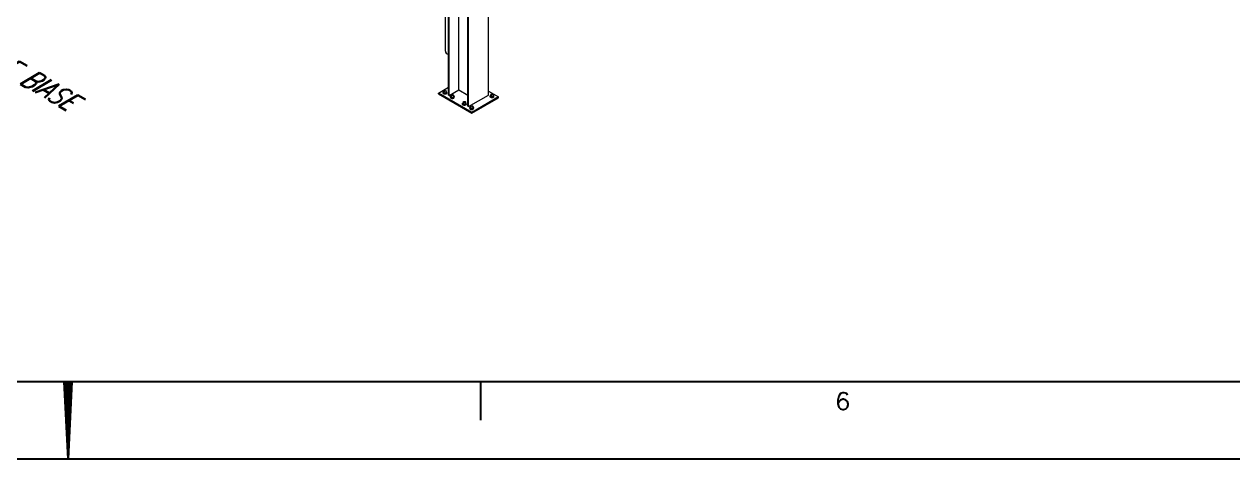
# Model space of a CAD drawing. Header units: millimetres. Extents: x -312439 to 477422, y -331570 to 212570.
# Drawn here: x 409601 to 417441, y 84213 to 87034 of the extents above; entities that cross this region are included whole.
import ezdxf

# ---------------------------------------------------------------- set-up
doc = ezdxf.new("R2010")
doc.units = ezdxf.units.MM
doc.layers.add('ARCONDTEXTO', color=4, linetype='Continuous')
doc.layers.add('FORMATO A1', color=1, linetype='Continuous')
doc.styles.add('ROMANS', font='romans.shx', dxfattribs={"height": 187.5})

# ---------------------------------------------------------------- blocks, each defined once
blk = doc.blocks.new('A$C2D342850')
at = {"layer": 'FORMATO A1', "color": 2, "linetype": 'Continuous'}
blk.add_line((83100, -58400), (2500, -58400), dxfattribs=at)
at = {"layer": 'FORMATO A1', "color": 1, "linetype": 'Continuous'}
for p, q in [((47150, -59400), (47099.5, -58400)), ((47105, -58400), (47105, -58508.91)), ((47114, -58400), (47114, -58687.13)), ((47123, -58400), (47123, -58865.35)), ((47132, -58400), (47132, -59043.56)), ((47141, -58400), (47141, -59221.78)), ((47150, -58400), (47150, -59400)), ((47200.5, -58400), (47150, -59400)), ((47159, -58400), (47159, -59221.78)), ((47168, -58400), (47168, -59043.56)), ((47177, -58400), (47177, -58865.35)), ((47186, -58400), (47186, -58687.13)), ((47195, -58400), (47195, -58508.91)), ((52500, -58400), (52500, -58900)), ((0, -59400), (84100, -59400))]:
    blk.add_line(p, q, dxfattribs=at)
blk.add_lwpolyline([(57262.7, -58574.37), (57252.39, -58553.75), (57221.45, -58543.44), (57200.83, -58543.44), (57169.89, -58553.75), (57149.26, -58584.69), (57138.95, -58636.25), (57138.95, -58687.81), (57149.26, -58729.06), (57169.89, -58749.69), (57200.83, -58760), (57211.14, -58760), (57242.08, -58749.69), (57262.7, -58729.06), (57273.01, -58698.12), (57273.01, -58687.81), (57262.7, -58656.87), (57242.08, -58636.25), (57211.14, -58625.94), (57200.83, -58625.94), (57169.89, -58636.25), (57149.26, -58656.87), (57138.95, -58687.81)], dxfattribs=at)

msp = doc.modelspace()

# ---------------------------------------------------------------- linework, layer by layer
at = {"color": 0, "linetype": 'Continuous', "lineweight": 0, "extrusion": (1.25969e-16, 0.816497, 0.57735)}
for p, q in [((412333.303, 86858.459), (412333.303, 88786.142)), ((412353.214, 86574.265), (412353.214, 88737)), ((412357.545, 86571.765), (412357.545, 88734.5)), ((412420.34, 86608.02), (412420.34, 88735.892)), ((412613.055, 86574.265), (412613.055, 88702.183)), ((412478.804, 86501.756), (412478.804, 88664.491)), ((412483.135, 86499.256), (412483.135, 88661.991)), ((412288.254, 86586.767), (412353.214, 86624.272)), ((412288.254, 86581.766), (412288.254, 86586.767)), ((412504.788, 86461.751), (412288.254, 86586.767)), ((412288.254, 86581.766), (412504.788, 86456.751)), ((412318.491, 86588.646), (412318.491, 86593.061)), ((412321.741, 86581.644), (412321.741, 86586.059)), ((412323.815, 86591.977), (412323.815, 86601.606)), ((412333.868, 86579.768), (412333.868, 86584.183)), ((412337.423, 86591.977), (412337.423, 86601.606)), ((412342.746, 86584.893), (412342.746, 86589.308)), ((412353.214, 86574.265), (412357.545, 86571.765)), ((412357.545, 86571.765), (412420.34, 86608.02)), ((412365.702, 86561.389), (412365.702, 86565.804)), ((412368.952, 86554.387), (412368.952, 86558.802)), ((412371.025, 86574.349), (412371.025, 86564.72)), ((412381.079, 86552.511), (412381.079, 86556.926)), ((412384.634, 86574.349), (412384.634, 86564.72)), ((412389.957, 86557.636), (412389.957, 86562.051)), ((412420.34, 86608.02), (412478.804, 86574.265)), ((412483.135, 86499.256), (412613.055, 86574.265)), ((412678.015, 86561.764), (412504.788, 86461.751)), ((412613.055, 86599.269), (412678.015, 86561.764)), ((412623.523, 86565.223), (412623.523, 86569.638)), ((412626.772, 86558.221), (412626.772, 86562.636)), ((412628.846, 86568.555), (412628.846, 86578.184)), ((412638.9, 86556.345), (412638.9, 86560.76)), ((412642.454, 86568.555), (412642.454, 86578.184)), ((412647.778, 86561.471), (412647.778, 86565.886)), ((412678.015, 86556.763), (412678.015, 86561.764)), ((412444.081, 86516.137), (412444.081, 86520.551)), ((412447.331, 86509.135), (412447.331, 86513.55)), ((412449.404, 86519.468), (412449.404, 86529.097)), ((412459.458, 86507.259), (412459.458, 86511.674)), ((412463.013, 86519.468), (412463.013, 86529.097)), ((412468.336, 86512.384), (412468.336, 86516.799)), ((412478.804, 86501.756), (412483.135, 86499.256)), ((412491.292, 86488.88), (412491.292, 86493.294)), ((412494.541, 86481.878), (412494.541, 86486.293)), ((412496.615, 86501.84), (412496.615, 86492.211)), ((412504.788, 86456.751), (412678.015, 86556.763)), ((412506.669, 86480.002), (412506.669, 86484.416)), ((412510.223, 86501.84), (412510.223, 86492.211)), ((412515.546, 86485.127), (412515.546, 86489.542)), ((412504.788, 86456.751), (412504.788, 86461.751))]:
    msp.add_line(p, q, dxfattribs=at)
at = {"color": 0, "linetype": 'Continuous', "lineweight": 0}
for centre, major_axis, start_param, end_param in [((412376.573, 86858.459), (43.27, 0), 3.14159265, 4.14213956), ((412330.619, 86591.977), (-10.873, 0), 5.49778714, 6.54498469), ((412330.619, 86591.977), (-10.873, 0), 0.26179939, 1.30899694), ((412330.619, 86591.977), (-10.873, 0), 5.38853468, 5.49778714), ((412330.619, 86591.977), (6.804, 0), 3.14159265, 6.28318531), ((412330.619, 86591.977), (-10.873, 0), 1.30899694, 2.35619449), ((412330.619, 86591.977), (-10.873, 0), 3.40339204, 4.03624328), ((412330.619, 86591.977), (-10.873, 0), 2.35619449, 3.40339204), ((412377.829, 86564.72), (-10.873, 0), 5.49778714, 6.54498469), ((412377.829, 86564.72), (-10.873, 0), 0.26179939, 1.30899694), ((412377.829, 86564.72), (-10.873, 0), 5.38853468, 5.49778714), ((412377.829, 86564.72), (6.804, 0), 3.14159265, 5.49778714), ((412377.829, 86564.72), (-10.873, 0), 1.30899694, 2.35619449), ((412377.829, 86564.72), (6.804, 0), 5.49778714, 6.28318531), ((412377.829, 86564.72), (-10.873, 0), 3.40339204, 4.03624328), ((412377.829, 86564.72), (-10.873, 0), 2.35619449, 3.40339204), ((412635.65, 86568.555), (10.873, 0), 2.35619449, 3.40339204), ((412635.65, 86568.555), (10.873, 0), 3.40339204, 4.45058959), ((412635.65, 86568.555), (10.873, 0), 2.24694203, 2.35619449), ((412635.65, 86568.555), (-6.804, 0), 0, 2.35619449), ((412635.65, 86568.555), (10.873, 0), 4.45058959, 5.49778714), ((412635.65, 86568.555), (-6.804, 0), 2.35619449, 3.14159265), ((412635.65, 86568.555), (10.873, 0), 0.26179939, 0.89465062), ((412635.65, 86568.555), (10.873, 0), 5.49778714, 6.54498469), ((412456.208, 86519.468), (-10.873, 0), 5.49778714, 6.54498469), ((412456.208, 86519.468), (-10.873, 0), 0.26179939, 1.30899694), ((412456.208, 86519.468), (-10.873, 0), 5.38853468, 5.49778714), ((412456.208, 86519.468), (6.804, 0), 3.14159265, 6.28318531), ((412456.208, 86519.468), (-10.873, 0), 1.30899694, 2.35619449), ((412456.208, 86519.468), (-10.873, 0), 3.40339204, 4.03624328), ((412456.208, 86519.468), (-10.873, 0), 2.35619449, 3.40339204), ((412503.419, 86492.211), (-10.873, 0), 5.49778714, 6.54498469), ((412503.419, 86492.211), (-10.873, 0), 0.26179939, 1.30899694), ((412503.419, 86492.211), (-10.873, 0), 5.38853468, 5.49778714), ((412503.419, 86492.211), (6.804, 0), 3.14159265, 5.49778714), ((412503.419, 86492.211), (-10.873, 0), 1.30899694, 2.35619449), ((412503.419, 86492.211), (6.804, 0), 5.49778714, 6.28318531), ((412503.419, 86492.211), (-10.873, 0), 3.40339204, 4.03624328), ((412503.419, 86492.211), (-10.873, 0), 2.35619449, 3.40339204)]:
    msp.add_ellipse(centre, major_axis=major_axis, ratio=0.57735027, start_param=start_param, end_param=end_param, dxfattribs=at)
for centre, major_axis in [((412330.619, 86601.606), (-6.804, 0)), ((412377.829, 86574.349), (-6.804, 0)), ((412635.65, 86578.184), (6.804, 0)), ((412456.208, 86529.097), (-6.804, 0)), ((412503.419, 86501.84), (-6.804, 0))]:
    msp.add_ellipse(centre, major_axis=major_axis, ratio=0.57735027, dxfattribs=at)
for points, weights in [([(412322.93, 86596.416), (412320.87, 86595.227), (412318.491, 86593.061)], [1, 1.03795484931, 1]), ([(412318.491, 86593.061), (412319.362, 86591.977), (412320.116, 86590.353)], [1, 1.0379548493, 1]), ([(412320.116, 86584.352), (412319.362, 86585.977), (412318.491, 86588.646)], [1, 1.0379548493, 1]), ([(412320.116, 86590.353), (412320.87, 86588.728), (412321.741, 86586.059)], [1, 1.0379548493, 1]), ([(412321.741, 86581.644), (412320.87, 86582.727), (412320.116, 86584.352)], [1, 1.03795484931, 1]), ([(412321.741, 86586.059), (412324.991, 86586.349), (412327.805, 86585.914)], [1, 1.0379548493, 1]), ([(412327.805, 86579.913), (412324.991, 86580.348), (412321.741, 86581.644)], [1, 1.0379548493, 1]), ([(412323.815, 86596.893), (412323.371, 86596.671), (412322.93, 86596.416)], [1.01249115378, 1.00788270894, 1]), ([(412327.805, 86585.914), (412330.619, 86585.478), (412333.868, 86584.183)], [1, 1.0379548493, 1]), ([(412333.868, 86579.768), (412330.619, 86579.478), (412327.805, 86579.913)], [1, 1.03795484931, 1]), ([(412333.868, 86584.183), (412336.247, 86586.349), (412338.307, 86587.538)], [1, 1.03795484931, 1]), ([(412338.307, 86581.538), (412336.247, 86580.348), (412333.868, 86579.768)], [1, 1.03795484931, 1]), ([(412339.497, 86596.31), (412338.42, 86596.739), (412337.423, 86597.066)], [1, 1.01226104367, 1.01660040172]), ([(412338.307, 86587.538), (412340.367, 86588.728), (412342.746, 86589.308)], [1, 1.03795484931, 1]), ([(412342.746, 86584.893), (412340.367, 86582.727), (412338.307, 86581.538)], [1, 1.03795484931, 1]), ([(412341.122, 86593.602), (412340.367, 86595.227), (412339.497, 86596.31)], [1, 1.0379548493, 1]), ([(412342.746, 86589.308), (412341.876, 86591.977), (412341.122, 86593.602)], [1, 1.0379548493, 1]), ([(412365.702, 86565.804), (412368.081, 86567.97), (412370.141, 86569.159)], [1, 1.03795484931, 1]), ([(412367.327, 86563.096), (412366.573, 86564.72), (412365.702, 86565.804)], [1, 1.0379548493, 1]), ([(412365.702, 86561.389), (412366.573, 86558.72), (412367.327, 86557.095)], [1, 1.03795484931, 1]), ([(412368.952, 86558.802), (412368.081, 86561.471), (412367.327, 86563.096)], [1, 1.0379548493, 1]), ([(412367.327, 86557.095), (412368.081, 86555.47), (412368.952, 86554.387)], [1, 1.0379548493, 1]), ([(412375.015, 86558.657), (412372.201, 86559.092), (412368.952, 86558.802)], [1, 1.0379548493, 1]), ([(412370.141, 86569.159), (412370.582, 86569.414), (412371.025, 86569.636)], [1, 1.00788270894, 1.01249115378]), ([(412381.079, 86556.926), (412377.829, 86558.221), (412375.015, 86558.657)], [1, 1.0379548493, 1]), ([(412385.518, 86560.281), (412383.458, 86559.092), (412381.079, 86556.926)], [1, 1.03795484931, 1]), ([(412384.634, 86569.809), (412385.631, 86569.482), (412386.707, 86569.053)], [1.01660040172, 1.01226104367, 1]), ([(412389.957, 86562.051), (412387.578, 86561.471), (412385.518, 86560.281)], [1, 1.03795484931, 1]), ([(412385.518, 86554.281), (412387.578, 86555.47), (412389.957, 86557.636)], [1, 1.03795484931, 1]), ([(412386.707, 86569.053), (412387.578, 86567.97), (412388.332, 86566.345)], [1, 1.0379548493, 1]), ([(412388.332, 86566.345), (412389.086, 86564.72), (412389.957, 86562.051)], [1, 1.03795484931, 1]), ([(412627.962, 86572.994), (412625.902, 86571.804), (412623.523, 86569.638)], [1, 1.03795484931, 1]), ([(412623.523, 86569.638), (412624.393, 86568.555), (412625.147, 86566.93)], [1, 1.0379548493, 1]), ([(412625.147, 86560.929), (412624.393, 86562.554), (412623.523, 86565.223)], [1, 1.0379548493, 1]), ([(412625.147, 86566.93), (412625.902, 86565.305), (412626.772, 86562.636)], [1, 1.0379548493, 1]), ([(412626.772, 86558.221), (412625.902, 86559.305), (412625.147, 86560.929)], [1, 1.0379548493, 1]), ([(412626.772, 86562.636), (412630.022, 86562.927), (412632.836, 86562.491)], [1, 1.0379548493, 1]), ([(412632.836, 86556.49), (412630.022, 86556.926), (412626.772, 86558.221)], [1, 1.0379548493, 1]), ([(412628.846, 86573.471), (412628.402, 86573.248), (412627.962, 86572.994)], [1.01249115378, 1.00788270894, 1]), ([(412632.836, 86562.491), (412635.65, 86562.056), (412638.9, 86560.76)], [1, 1.03795484931, 1]), ([(412638.9, 86560.76), (412641.278, 86562.927), (412643.339, 86564.116)], [1, 1.03795484931, 1]), ([(412643.339, 86558.115), (412641.278, 86556.926), (412638.9, 86556.345)], [1, 1.03795484931, 1]), ([(412644.528, 86572.888), (412643.452, 86573.317), (412642.454, 86573.644)], [1, 1.01226104367, 1.01660040172]), ([(412643.339, 86564.116), (412645.399, 86565.305), (412647.778, 86565.886)], [1, 1.03795484931, 1]), ([(412647.778, 86561.471), (412645.399, 86559.305), (412643.339, 86558.115)], [1, 1.03795484931, 1]), ([(412646.153, 86570.18), (412645.399, 86571.804), (412644.528, 86572.888)], [1, 1.0379548493, 1]), ([(412647.778, 86565.886), (412646.907, 86568.555), (412646.153, 86570.18)], [1, 1.0379548493, 1]), ([(412368.952, 86554.387), (412372.201, 86553.091), (412375.015, 86552.656)], [1, 1.03795484931, 1]), ([(412375.015, 86552.656), (412377.829, 86552.221), (412381.079, 86552.511)], [1, 1.0379548493, 1]), ([(412381.079, 86552.511), (412383.458, 86553.091), (412385.518, 86554.281)], [1, 1.03795484931, 1]), ([(412448.52, 86523.907), (412446.46, 86522.718), (412444.081, 86520.551)], [1, 1.03795484931, 1]), ([(412444.081, 86520.551), (412444.952, 86519.468), (412445.706, 86517.843)], [1, 1.0379548493, 1]), ([(412445.706, 86511.843), (412444.952, 86513.467), (412444.081, 86516.137)], [1, 1.0379548493, 1]), ([(412445.706, 86517.843), (412446.46, 86516.219), (412447.331, 86513.55)], [1, 1.0379548493, 1]), ([(412447.331, 86509.135), (412446.46, 86510.218), (412445.706, 86511.843)], [1, 1.03795484931, 1]), ([(412447.331, 86513.55), (412450.58, 86513.84), (412453.394, 86513.405)], [1, 1.0379548493, 1]), ([(412453.394, 86507.404), (412450.58, 86507.839), (412447.331, 86509.135)], [1, 1.0379548493, 1]), ([(412449.404, 86524.384), (412448.961, 86524.162), (412448.52, 86523.907)], [1.01249115378, 1.00788270894, 1]), ([(412453.394, 86513.405), (412456.208, 86512.969), (412459.458, 86511.674)], [1, 1.0379548493, 1]), ([(412459.458, 86507.259), (412456.208, 86506.968), (412453.394, 86507.404)], [1, 1.03795484931, 1]), ([(412459.458, 86511.674), (412461.837, 86513.84), (412463.897, 86515.029)], [1, 1.03795484931, 1]), ([(412463.897, 86509.029), (412461.837, 86507.839), (412459.458, 86507.259)], [1, 1.03795484931, 1]), ([(412465.086, 86523.801), (412464.01, 86524.23), (412463.013, 86524.557)], [1, 1.01226104367, 1.01660040172]), ([(412463.897, 86515.029), (412465.957, 86516.219), (412468.336, 86516.799)], [1, 1.03795484931, 1]), ([(412468.336, 86512.384), (412465.957, 86510.218), (412463.897, 86509.029)], [1, 1.03795484931, 1]), ([(412466.711, 86521.093), (412465.957, 86522.718), (412465.086, 86523.801)], [1, 1.0379548493, 1]), ([(412468.336, 86516.799), (412467.465, 86519.468), (412466.711, 86521.093)], [1, 1.0379548493, 1]), ([(412491.292, 86493.294), (412493.67, 86495.461), (412495.731, 86496.65)], [1, 1.03795484931, 1]), ([(412492.916, 86490.586), (412492.162, 86492.211), (412491.292, 86493.294)], [1, 1.0379548493, 1]), ([(412491.292, 86488.88), (412492.162, 86486.21), (412492.916, 86484.586)], [1, 1.03795484931, 1]), ([(412494.541, 86486.293), (412493.67, 86488.962), (412492.916, 86490.586)], [1, 1.0379548493, 1]), ([(412492.916, 86484.586), (412493.67, 86482.961), (412494.541, 86481.878)], [1, 1.0379548493, 1]), ([(412500.605, 86486.147), (412497.791, 86486.583), (412494.541, 86486.293)], [1, 1.0379548493, 1]), ([(412494.541, 86481.878), (412497.791, 86480.582), (412500.605, 86480.147)], [1, 1.03795484931, 1]), ([(412495.731, 86496.65), (412496.171, 86496.905), (412496.615, 86497.127)], [1, 1.00788270894, 1.01249115378]), ([(412506.669, 86484.416), (412503.419, 86485.712), (412500.605, 86486.147)], [1, 1.0379548493, 1]), ([(412500.605, 86480.147), (412503.419, 86479.711), (412506.669, 86480.002)], [1, 1.0379548493, 1]), ([(412511.107, 86487.772), (412509.047, 86486.583), (412506.669, 86484.416)], [1, 1.03795484931, 1]), ([(412506.669, 86480.002), (412509.047, 86480.582), (412511.107, 86481.772)], [1, 1.03795484931, 1]), ([(412510.223, 86497.3), (412511.221, 86496.973), (412512.297, 86496.544)], [1.01660040172, 1.01226104367, 1]), ([(412515.546, 86489.542), (412513.168, 86488.962), (412511.107, 86487.772)], [1, 1.03795484931, 1]), ([(412511.107, 86481.772), (412513.168, 86482.961), (412515.546, 86485.127)], [1, 1.03795484931, 1]), ([(412512.297, 86496.544), (412513.168, 86495.461), (412513.922, 86493.836)], [1, 1.0379548493, 1]), ([(412513.922, 86493.836), (412514.676, 86492.211), (412515.546, 86489.542)], [1, 1.03795484931, 1]), ([(412638.9, 86556.345), (412635.65, 86556.055), (412632.836, 86556.49)], [1, 1.0379548493, 1])]:
    msp.add_rational_spline(points, weights, degree=2, dxfattribs=at)
at = {"layer": 'FORMATO A1', "color": 2, "linetype": 'Continuous'}
msp.add_line((427860.008, 84712.941, 0), (387560.008, 84712.941, 0), dxfattribs=at)
at = {"layer": 'FORMATO A1', "color": 1, "linetype": 'Continuous'}
msp.add_line((386310.008, 84212.941, 0), (428360.008, 84212.941, 0), dxfattribs=at)

# ---------------------------------------------------------------- block references
at = {"layer": 'FORMATO A1', "xscale": 0.5, "yscale": 0.5, "zscale": 0.5}
msp.add_blockref('A$C2D342850', (386310.008, 113912.941, 0), dxfattribs=at)

# ---------------------------------------------------------------- texts
at = {"layer": 'ARCONDTEXTO', "linetype": 'Continuous', "lineweight": -3, "style": 'ROMANS', "oblique": 30, "width": 0.8}
msp.add_text('RUA PIETRÂNGELO DE BIASE', height=125, rotation=330, dxfattribs=at).set_placement((408250.865, 87410.34, 0))

doc.saveas('drawing.dxf')
